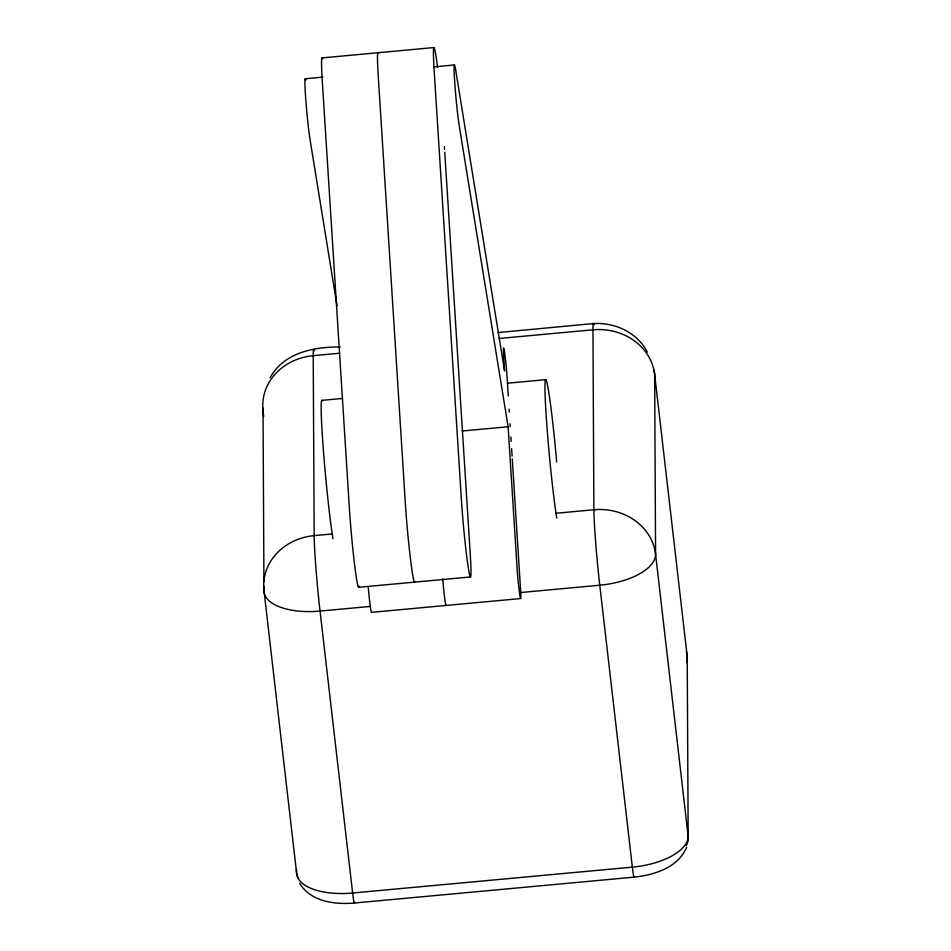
<?xml version="1.0" encoding="UTF-8"?>
<svg xmlns="http://www.w3.org/2000/svg" width="951" height="951" viewBox="0 0 951 951"><rect width="100%" height="100%" fill="white"/><g stroke="black" fill="none" stroke-linecap="round" stroke-linejoin="round"><path stroke-width="1.43" d="M686.539 847.484C677.908 867.704 654.288 874.968 634.103 877.143L354.378 903.022C334.8 904.734 310.608 901.726 299.636 883.265M270.084 377.725C283.707 352.702 314.115 346.651 340.268 347.032M497.682 332.6L593.531 323.554C614.964 322.199 637.265 332.588 647.346 352.072M322.044 57.904L433.929 47.55M305.235 78.767L322.96 77.126M433.739 66.879L454.423 64.965M339.733 353.225L313.224 355.674A56.24 50.023 -0.3 0 0 263.035 410.606L263.926 581.703M498.728 338.52L592.948 329.807A56.24 50.023 -0.3 0 1 654.645 374.385L687.216 656.309L688.167 836.262A18.747 16.678 -0.3 0 1 686.17 845.617M321.961 400.359L342.574 398.445M507.465 383.205L545.743 379.663M462.329 430.981L508.119 426.749L517.082 568.068A19.888 0.892 84.7 0 0 519.876 595.421A19.888 0.892 84.7 0 0 520.554 589.442L512.28 458.976M331.84 533.986L314.175 535.627A56.24 50.023 -0.3 0 0 263.974 590.547L296.546 872.483A18.747 16.678 -0.3 0 0 298.566 878.462M555.61 513.29L593.888 509.748A56.24 50.023 -0.3 0 1 655.584 554.326L688.167 836.262A56.24 25.582 -6.6 0 1 632.356 867.146L352.631 893.013A56.24 25.582 -6.6 0 1 296.546 872.483L296.534 869.535M358.586 587.302L470.472 576.96M370.105 606.453L320.047 611.077A56.24 25.582 -6.6 0 1 263.974 590.547L263.95 586.125M520.28 592.568L599.772 585.21A56.24 25.582 -6.6 0 0 655.584 554.326L654.645 374.385A56.24 25.582 -6.6 0 0 653.682 369.796M371.472 612.349L520.661 598.559M508.119 426.749L459.262 125.96A33.261 1.486 84.7 0 1 454.59 80.205A33.261 1.486 84.7 0 1 455.719 70.208L504.577 370.997L503.697 356.97A19.888 0.892 84.7 0 1 504.375 350.99A19.888 0.892 84.7 0 1 507.168 378.343L508.286 395.937M337.082 306.056L310.074 139.749A33.261 1.486 84.7 0 1 305.675 98.048A33.261 1.486 84.7 0 1 305.806 80.157M263.712 416.502L263.035 410.606A56.24 25.582 -6.6 0 1 263.249 408.276M509.118 409.132L509.308 412.056M510.045 423.789L510.235 426.726M510.889 436.985L511.162 441.383M511.626 448.706L512.09 456.04M444.39 146.537L444.569 149.366M444.747 152.184L470.234 553.803A50.772 2.271 84.7 0 1 468.486 568.96A50.772 2.271 84.7 0 1 461.366 499.204L434.179 70.814A50.772 2.271 84.7 0 1 437.567 67.259M322.579 58.843A50.772 2.271 84.7 0 0 322.294 81.156L349.469 509.558A50.772 2.271 84.7 0 0 354.699 565.643A50.772 2.271 84.7 0 0 358.943 586.161M378.45 53.434A50.772 2.271 84.7 0 0 378.236 75.985L405.423 504.375A50.772 2.271 84.7 0 0 410.416 558.546A50.772 2.271 84.7 0 0 414.755 581.75M371.615 611.897A19.888 0.892 84.7 0 1 368.263 586.862M446.233 604.741A19.888 0.892 84.7 0 1 444.818 599.071A19.888 0.892 84.7 0 1 442.762 578.85M556.763 518.033A74.986 3.34 84.7 0 1 546.849 425.263A74.986 3.34 84.7 0 1 546.789 382.005A74.986 3.34 84.7 0 1 556.68 461.936M332.981 538.73A74.986 3.34 84.7 0 1 323.459 451.154A74.986 3.34 84.7 0 1 322.341 400.74M634.198 876.442A18.747 0.832 84.7 0 1 632.356 867.146L599.772 585.21A56.24 2.508 84.7 0 1 593.888 509.748L592.948 329.807A56.24 2.508 84.7 0 1 594.149 324.731M314.424 350.598A56.24 2.508 84.7 0 0 313.224 355.674L314.175 535.627A56.24 2.508 84.7 0 0 320.047 611.077L352.631 893.013A18.747 0.832 84.7 0 0 354.473 902.309M686.265 651.72A56.24 25.582 -6.6 0 1 687.216 656.309A18.747 16.678 -0.3 0 1 686.622 662.538"/></g></svg>
